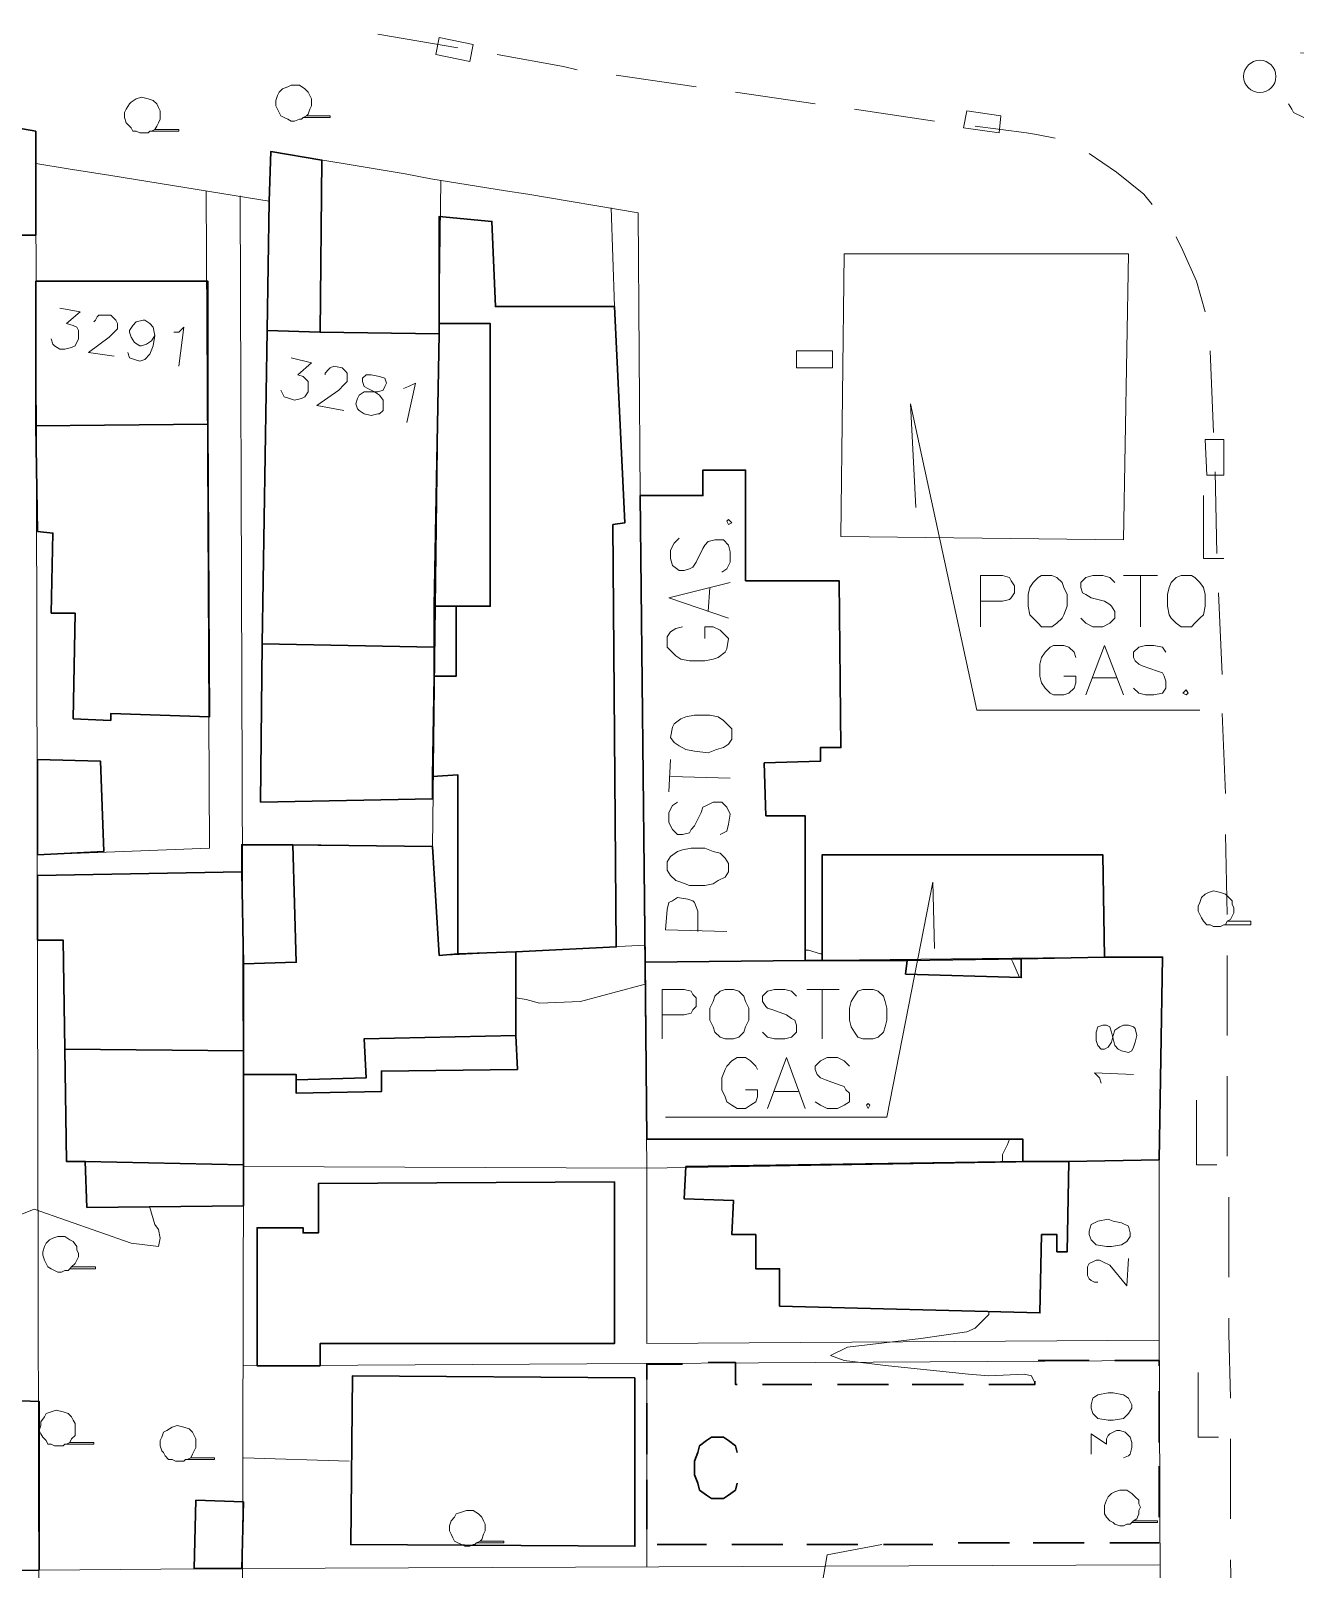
# Model space of a CAD drawing. Extents: x -2391 to 32076, y -11492 to 5852.
# Drawn here: x 4774.1 to 4837.1, y -1596.7 to -1520.2 of the extents above; entities that cross this region are included whole.
import ezdxf

# ---------------------------------------------------------------- set-up
doc = ezdxf.new("R2010")
doc.units = 0
doc.header["$LTSCALE"] = 7
for name, color, linetype in [('ALVE-CT', 3, 'CONTINUOUS'), ('PDF2_A101 - EDIFICACAO', 7, 'CONTINUOUS'), ('PDF2_A103 - PROJECAO_1', 7, 'CONTINUOUS'), ('PDF2_A113 - CONSTRUCAO_2D', 7, 'CONTINUOUS'), ('PDF2_A119 - TELHEIRO', 7, 'CONTINUOUS'), ('PDF2_A123 - N DE PORTA', 7, 'CONTINUOUS'), ('PDF2_A124 - MURO', 7, 'CONTINUOUS'), ('PDF2_A127 - CERCA_ARAME_2D', 7, 'CONTINUOUS'), ('PDF2_B212 - POSTO_COMBUSTIVEL', 7, 'CONTINUOUS'), ('PDF2_C301 - MEIO_FIO_2D', 7, 'CONTINUOUS'), ('PDF2_C317 - BOCA_LOBO', 7, 'CONTINUOUS'), ('PDF2_F602 - ARVORE_ISOLADA', 7, 'CONTINUOUS'), ('PDF2_I903 - POSTE', 7, 'CONTINUOUS'), ('PDF2_M1306 - SETA_INDICADORA_TEXTO', 7, 'CONTINUOUS'), ('PDF2_N1402 - CURVA_INTERMEDIARIA', 7, 'CONTINUOUS'), ('PDF2_N1403 - COTA_DE_APARELHO', 7, 'CONTINUOUS')]:
    doc.layers.add(name, color=color, linetype=linetype)

msp = doc.modelspace()

# ---------------------------------------------------------------- linework, layer by layer
at = {"layer": 'ALVE-CT'}
msp.add_circle((4550.796, -1271.53), 500, dxfattribs=at)
at = {"layer": 'PDF2_A101 - EDIFICACAO', "lineweight": 30}
for points in [[(4774.398, -1525.185), (4774.398, -1530.35), (4773.298, -1530.35), (4773.467, -1551.685), (4769.826, -1551.855), (4769.911, -1555.749), (4771.012, -1555.665), (4771.181, -1560.998), (4764.493, -1561.168), (4764.493, -1552.786), (4765.678, -1552.786), (4765.508, -1543.049), (4766.355, -1543.049), (4766.355, -1530.096), (4764.493, -1530.265), (4764.493, -1525.27), (4769.403, -1526.032), (4769.234, -1529.842), (4771.266, -1529.926), (4771.52, -1524.677)], [(4794.125, -1558.374), (4785.574, -1558.543), (4785.659, -1550.669), (4785.913, -1535.091), (4785.997, -1528.656), (4786.082, -1526.201), (4788.622, -1526.624), (4788.537, -1535.176), (4794.464, -1535.26), (4794.21, -1548.807), (4794.21, -1550.839), (4794.21, -1552.278), (4794.125, -1557.273)], [(4803.1, -1544.743), (4803.269, -1565.74), (4798.274, -1565.994), (4795.395, -1566.078), (4795.395, -1557.188), (4794.125, -1557.273), (4794.21, -1552.278), (4794.464, -1552.278), (4795.311, -1552.278), (4795.311, -1548.807), (4794.21, -1548.807), (4794.464, -1535.26), (4794.464, -1534.752), (4794.464, -1529.418), (4797.089, -1529.672), (4797.258, -1533.906), (4803.184, -1533.906), (4803.692, -1544.658)], [(4782.949, -1539.748), (4783.034, -1554.31), (4778.124, -1554.141), (4778.124, -1554.479), (4776.261, -1554.395), (4776.346, -1549.145), (4775.16, -1549.145), (4775.245, -1545.166), (4774.483, -1545.081), (4774.398, -1539.832), (4774.398, -1532.636), (4782.949, -1532.636)], [(4812.667, -1566.417), (4804.708, -1566.502), (4804.454, -1543.303), (4807.587, -1543.303), (4807.587, -1542.033), (4809.704, -1542.033), (4809.704, -1547.537), (4814.36, -1547.537), (4814.445, -1555.834), (4813.429, -1555.834), (4813.429, -1556.511), (4810.635, -1556.596), (4810.72, -1559.22), (4812.667, -1559.22)], [(4777.785, -1560.998), (4774.483, -1561.168), (4774.483, -1556.427), (4777.616, -1556.511)], [(4794.125, -1560.744), (4794.464, -1566.163), (4795.395, -1566.078), (4798.274, -1565.994), (4798.274, -1570.142), (4798.358, -1571.836), (4791.585, -1571.92), (4791.585, -1572.936), (4787.352, -1573.021), (4787.352, -1572.344), (4787.352, -1572.09), (4784.727, -1572.09), (4784.727, -1570.904), (4784.727, -1566.586), (4784.643, -1562.014), (4784.643, -1560.66), (4787.183, -1560.66)], [(4827.568, -1566.248), (4823.419, -1566.332), (4817.747, -1566.417), (4813.514, -1566.417), (4813.514, -1561.168), (4827.483, -1561.168)], [(4784.643, -1562.014), (4784.727, -1566.586), (4784.727, -1570.904), (4784.727, -1572.09), (4784.727, -1576.577), (4784.727, -1576.661), (4784.727, -1578.609), (4776.938, -1578.693), (4776.854, -1576.407), (4775.922, -1576.407), (4775.838, -1570.82), (4775.753, -1565.401), (4774.483, -1565.401), (4774.483, -1562.184)], [(4825.79, -1576.407), (4823.504, -1576.407), (4823.504, -1575.307), (4804.793, -1575.307), (4804.708, -1566.502), (4812.667, -1566.417), (4813.514, -1566.417), (4817.747, -1566.417), (4817.662, -1567.094), (4823.419, -1567.264), (4823.419, -1566.332), (4827.568, -1566.248), (4830.447, -1566.248), (4830.277, -1576.323)], [(4774.568, -1596.727), (4764.577, -1596.812), (4764.493, -1592.07), (4764.493, -1574.883), (4769.403, -1575.053), (4769.149, -1582.503), (4770.334, -1582.503), (4770.08, -1588.176), (4774.568, -1588.345)], [(4823.504, -1576.407), (4825.79, -1576.407), (4825.705, -1580.895), (4825.197, -1580.895), (4825.197, -1580.048), (4824.435, -1580.048), (4824.351, -1583.943), (4811.397, -1583.604), (4811.397, -1581.741), (4810.212, -1581.741), (4810.212, -1580.048), (4809.026, -1580.048), (4809.111, -1578.355), (4806.656, -1578.27), (4806.74, -1576.661)], [(4803.184, -1577.423), (4803.184, -1585.467), (4788.537, -1585.467), (4788.537, -1586.567), (4785.405, -1586.567), (4785.405, -1579.709), (4787.691, -1579.709), (4787.691, -1579.963), (4788.453, -1579.963), (4788.453, -1577.508)], [(4804.2, -1587.16), (4804.2, -1595.542), (4790.061, -1595.457), (4790.146, -1587.075)], [(4784.643, -1596.642), (4782.272, -1596.642), (4782.357, -1593.256), (4784.727, -1593.34)]]:
    msp.add_lwpolyline(points, close=True, dxfattribs=at)
at = {"layer": 'PDF2_A103 - PROJECAO_1', "lineweight": 30}
for points in [[(4782.949, -1539.748), (4774.398, -1539.832), (4774.398, -1532.636), (4782.949, -1532.636)], [(4788.537, -1535.176), (4794.464, -1535.26), (4794.21, -1548.807), (4794.21, -1550.839), (4785.659, -1550.669), (4785.913, -1535.091)], [(4795.311, -1548.807), (4794.21, -1548.807), (4794.464, -1535.26), (4794.464, -1534.752), (4797.004, -1534.752), (4797.004, -1548.807)], [(4795.395, -1566.078), (4798.274, -1565.994), (4798.274, -1570.142), (4790.739, -1570.312), (4790.823, -1572.259), (4787.352, -1572.344), (4787.352, -1572.09), (4784.727, -1572.09), (4784.727, -1570.904), (4784.727, -1566.586), (4787.352, -1566.502), (4787.183, -1560.66), (4794.125, -1560.744), (4794.464, -1566.163)], [(4784.727, -1570.904), (4784.727, -1572.09), (4784.727, -1576.577), (4776.854, -1576.407), (4775.922, -1576.407), (4775.838, -1570.82)]]:
    msp.add_lwpolyline(points, close=True, dxfattribs=at)
at = {"layer": 'PDF2_A113 - CONSTRUCAO_2D', "lineweight": 30}
for points in [[(4804.793, -1587.245), (4804.793, -1586.483), (4806.571, -1586.483)], [(4807.841, -1586.398), (4809.196, -1586.398), (4809.196, -1587.499), (4809.28, -1587.499)], [(4824.266, -1586.313), (4826.806, -1586.313)], [(4828.076, -1586.313), (4830.277, -1586.313), (4830.277, -1586.567)], [(4810.55, -1587.499), (4813.006, -1587.499)], [(4814.275, -1587.499), (4816.815, -1587.499)], [(4818.001, -1587.499), (4820.541, -1587.499)], [(4821.811, -1587.499), (4824.097, -1587.499), (4824.097, -1587.329)], [(4830.277, -1587.837), (4830.277, -1590.377)], [(4804.793, -1590.97), (4804.793, -1588.43)], [(4809.28, -1590.885), (4809.196, -1590.546), (4808.857, -1590.292), (4808.603, -1590.123), (4808.01, -1590.123), (4807.756, -1590.292), (4807.418, -1590.546), (4807.333, -1590.885), (4807.164, -1591.308), (4807.164, -1591.986), (4807.333, -1592.409), (4807.418, -1592.748), (4807.756, -1593.002), (4808.01, -1593.171), (4808.603, -1593.171), (4808.857, -1593.002), (4809.196, -1592.748), (4809.28, -1592.409)], [(4830.277, -1591.562), (4830.277, -1594.102)], [(4804.793, -1594.695), (4804.793, -1592.24)], [(4807.756, -1595.457), (4805.301, -1595.457)], [(4811.566, -1595.457), (4809.026, -1595.457)], [(4815.291, -1595.457), (4812.752, -1595.457)], [(4819.017, -1595.457), (4816.561, -1595.457)], [(4822.827, -1595.372), (4820.287, -1595.372)], [(4826.552, -1595.372), (4824.012, -1595.372)], [(4830.277, -1595.372), (4827.822, -1595.372)], [(4830.277, -1595.372), (4830.277, -1595.372)]]:
    msp.add_lwpolyline(points, dxfattribs=at)
at = {"layer": 'PDF2_A119 - TELHEIRO', "lineweight": 9}
msp.add_lwpolyline([(4828.753, -1531.281), (4828.499, -1545.505), (4814.445, -1545.335), (4814.614, -1531.281)], close=True, dxfattribs=at)
at = {"layer": 'PDF2_A123 - N DE PORTA', "lineweight": 9}
for points in [[(4775.584, -1533.99), (4776.6, -1534.16), (4775.922, -1534.752), (4776.261, -1534.837), (4776.43, -1534.922), (4776.515, -1535.091), (4776.515, -1535.345), (4776.515, -1535.514), (4776.346, -1535.853), (4776.176, -1535.938), (4775.838, -1536.022), (4775.584, -1536.022), (4775.33, -1535.853), (4775.245, -1535.768), (4775.16, -1535.514)], [(4777.277, -1534.668), (4777.362, -1534.583), (4777.446, -1534.414), (4777.531, -1534.329), (4777.785, -1534.329), (4778.124, -1534.329), (4778.293, -1534.498), (4778.378, -1534.583), (4778.462, -1534.752), (4778.462, -1535.006), (4778.293, -1535.176), (4778.039, -1535.43), (4777.023, -1536.192), (4778.293, -1536.361)], [(4780.325, -1535.345), (4780.156, -1535.599), (4779.902, -1535.768), (4779.648, -1535.853), (4779.563, -1535.853), (4779.309, -1535.684), (4779.14, -1535.43), (4779.055, -1535.176), (4779.055, -1535.091), (4779.224, -1534.837), (4779.394, -1534.668), (4779.732, -1534.583), (4779.817, -1534.583), (4780.071, -1534.752), (4780.24, -1534.922), (4780.325, -1535.345), (4780.24, -1535.853), (4780.071, -1536.276), (4779.817, -1536.53), (4779.563, -1536.615), (4779.309, -1536.53), (4779.055, -1536.446), (4778.97, -1536.192)], [(4781.256, -1535.176), (4781.51, -1535.176), (4781.764, -1534.922), (4781.51, -1536.869)], [(4787.098, -1536.446), (4788.114, -1536.7), (4787.437, -1537.292), (4787.691, -1537.377), (4787.86, -1537.546), (4787.945, -1537.631), (4787.945, -1537.885), (4787.945, -1538.139), (4787.775, -1538.393), (4787.606, -1538.478), (4787.267, -1538.562), (4787.013, -1538.478), (4786.759, -1538.393), (4786.675, -1538.224), (4786.59, -1538.054)], [(4788.791, -1537.292), (4788.791, -1537.208), (4788.961, -1537.038), (4789.045, -1536.954), (4789.215, -1536.869), (4789.638, -1536.954), (4789.807, -1537.123), (4789.892, -1537.208), (4789.892, -1537.462), (4789.892, -1537.631), (4789.723, -1537.8), (4789.469, -1538.054), (4788.368, -1538.816), (4789.723, -1539.07)], [(4792.686, -1537.97), (4792.94, -1537.885), (4793.279, -1537.716), (4792.855, -1539.663)], [(4827.399, -1572.513), (4827.314, -1572.259), (4827.06, -1572.005), (4829.007, -1572.09)], [(4827.229, -1582.419), (4827.06, -1582.419), (4826.891, -1582.334), (4826.806, -1582.249), (4826.721, -1582.08), (4826.721, -1581.657), (4826.806, -1581.487), (4826.975, -1581.403), (4827.145, -1581.318), (4827.314, -1581.318), (4827.483, -1581.403), (4827.822, -1581.572), (4828.669, -1582.588), (4828.753, -1581.233)], [(4826.891, -1590.97), (4826.891, -1589.954), (4827.653, -1590.462), (4827.653, -1590.208), (4827.737, -1590.038), (4827.822, -1589.954), (4828.161, -1589.785), (4828.33, -1589.785), (4828.584, -1589.869), (4828.838, -1590.123), (4828.923, -1590.377), (4828.923, -1590.631), (4828.838, -1590.97), (4828.753, -1591.054), (4828.499, -1591.139)]]:
    msp.add_lwpolyline(points, dxfattribs=at)
for points in [[(4791.077, -1537.292), (4790.823, -1537.292), (4790.654, -1537.462), (4790.654, -1537.631), (4790.739, -1537.885), (4790.908, -1537.97), (4791.247, -1538.139), (4791.501, -1538.308), (4791.67, -1538.562), (4791.67, -1538.732), (4791.67, -1539.07), (4791.501, -1539.24), (4791.416, -1539.24), (4791.077, -1539.324), (4790.739, -1539.24), (4790.485, -1539.07), (4790.4, -1538.986), (4790.315, -1538.732), (4790.4, -1538.478), (4790.485, -1538.308), (4790.739, -1538.139), (4791.077, -1538.139), (4791.416, -1538.139), (4791.67, -1538.054), (4791.755, -1537.885), (4791.839, -1537.716), (4791.755, -1537.462), (4791.501, -1537.377)], [(4827.145, -1570.396), (4827.229, -1570.65), (4827.399, -1570.82), (4827.568, -1570.82), (4827.737, -1570.735), (4827.907, -1570.481), (4827.991, -1570.142), (4828.076, -1569.888), (4828.33, -1569.719), (4828.499, -1569.634), (4828.753, -1569.634), (4829.007, -1569.719), (4829.092, -1569.804), (4829.177, -1570.142), (4829.092, -1570.481), (4829.007, -1570.735), (4828.923, -1570.904), (4828.753, -1570.989), (4828.415, -1570.904), (4828.245, -1570.82), (4828.076, -1570.65), (4827.991, -1570.312), (4827.907, -1569.973), (4827.822, -1569.719), (4827.653, -1569.634), (4827.483, -1569.634), (4827.229, -1569.719), (4827.145, -1569.973)], [(4826.806, -1580.048), (4826.891, -1580.302), (4827.145, -1580.556), (4827.653, -1580.641), (4827.907, -1580.641), (4828.415, -1580.556), (4828.669, -1580.387), (4828.838, -1580.133), (4828.838, -1579.963), (4828.753, -1579.625), (4828.415, -1579.455), (4827.991, -1579.371), (4827.737, -1579.286), (4827.229, -1579.371), (4826.891, -1579.54), (4826.806, -1579.879)], [(4826.891, -1588.684), (4826.975, -1588.938), (4827.229, -1589.192), (4827.737, -1589.277), (4827.991, -1589.277), (4828.499, -1589.192), (4828.753, -1588.938), (4828.923, -1588.684), (4828.923, -1588.515), (4828.753, -1588.176), (4828.499, -1588.007), (4827.991, -1587.922), (4827.737, -1587.922), (4827.229, -1588.007), (4826.975, -1588.176), (4826.891, -1588.515)]]:
    msp.add_lwpolyline(points, close=True, dxfattribs=at)
at = {"layer": 'PDF2_A124 - MURO', "lineweight": 9}
for points in [[(4794.041, -1527.556), (4792.771, -1527.302), (4786.082, -1526.201), (4785.997, -1528.656), (4778.124, -1527.386), (4776.007, -1527.048), (4774.398, -1526.794), (4774.652, -1646.849), (4765.932, -1646.849), (4764.916, -1646.849), (4764.323, -1646.849), (4763.392, -1646.849), (4750.777, -1646.764), (4748.745, -1646.764), (4745.866, -1646.679), (4745.612, -1646.679), (4744.681, -1646.764), (4688.887, -1647.187)], [(4782.865, -1528.148), (4783.034, -1560.829), (4774.483, -1561.168)], [(4794.549, -1527.64), (4794.125, -1560.744), (4784.643, -1560.66)], [(4797.766, -1528.148), (4798.866, -1528.318)], [(4784.727, -1576.661), (4784.558, -1528.402)], [(4803.015, -1528.995), (4803.184, -1533.906)], [(4830.277, -1576.323), (4804.793, -1576.746), (4804.454, -1543.303), (4804.37, -1529.249)], [(4804.708, -1565.655), (4794.464, -1566.163), (4794.125, -1560.744)], [(4804.708, -1566.502), (4827.568, -1566.248), (4830.447, -1566.248), (4830.277, -1576.492), (4830.277, -1582.08), (4830.277, -1584.281), (4830.362, -1606.463), (4830.362, -1609.003), (4830.362, -1616.369), (4830.362, -1617.893), (4830.701, -1626.106), (4830.87, -1630.678)], [(4830.277, -1585.297), (4804.793, -1585.467), (4804.793, -1576.746), (4784.727, -1576.661), (4784.558, -1647.018), (4784.135, -1646.933), (4782.187, -1646.933), (4774.652, -1646.849)], [(4784.727, -1586.567), (4830.277, -1586.313)], [(4804.793, -1586.483), (4804.793, -1596.558)], [(4789.977, -1591.308), (4784.727, -1591.139)], [(4830.277, -1596.473), (4784.643, -1596.642), (4774.568, -1596.727), (4604.052, -1597.15)]]:
    msp.add_lwpolyline(points, dxfattribs=at)
at = {"layer": 'PDF2_A127 - CERCA_ARAME_2D', "lineweight": 9}
for points in [[(4794.041, -1527.556), (4797.766, -1528.148)], [(4798.866, -1528.318), (4804.37, -1529.249)]]:
    msp.add_lwpolyline(points, dxfattribs=at)
at = {"layer": 'PDF2_B212 - POSTO_COMBUSTIVEL', "lineweight": 9}
for points in [[(4808.772, -1544.573), (4808.857, -1544.743), (4809.026, -1544.658), (4808.857, -1544.489)], [(4824.435, -1547.283), (4824.266, -1547.367), (4824.012, -1547.621), (4823.843, -1547.875), (4823.758, -1548.214), (4823.758, -1548.807), (4823.843, -1549.23), (4824.012, -1549.399), (4824.266, -1549.653), (4824.435, -1549.823), (4824.943, -1549.823), (4825.197, -1549.653), (4825.451, -1549.399), (4825.536, -1549.23), (4825.705, -1548.807), (4825.705, -1548.214), (4825.536, -1547.875), (4825.451, -1547.621), (4825.197, -1547.367), (4824.943, -1547.283)], [(4831.378, -1547.283), (4831.124, -1547.367), (4830.87, -1547.621), (4830.785, -1547.875), (4830.701, -1548.214), (4830.701, -1548.807), (4830.785, -1549.23), (4830.87, -1549.399), (4831.124, -1549.653), (4831.378, -1549.823), (4831.886, -1549.823), (4832.055, -1549.653), (4832.309, -1549.399), (4832.478, -1549.23), (4832.563, -1548.807), (4832.563, -1548.214), (4832.478, -1547.875), (4832.309, -1547.621), (4832.055, -1547.367), (4831.886, -1547.283)], [(4831.632, -1552.955), (4831.462, -1553.125), (4831.632, -1553.209), (4831.716, -1553.125)], [(4805.978, -1555.326), (4806.148, -1555.58), (4806.402, -1555.749), (4806.74, -1555.919), (4807.164, -1556.003), (4807.841, -1556.088), (4808.264, -1555.919), (4808.603, -1555.834), (4808.857, -1555.665), (4809.026, -1555.411), (4809.026, -1554.903), (4808.857, -1554.733), (4808.603, -1554.479), (4808.349, -1554.31), (4807.926, -1554.225), (4807.164, -1554.225), (4806.74, -1554.31), (4806.486, -1554.395), (4806.148, -1554.649), (4806.063, -1554.818)], [(4805.809, -1561.93), (4805.978, -1562.184), (4806.232, -1562.438), (4806.486, -1562.522), (4806.91, -1562.692), (4807.672, -1562.692), (4808.095, -1562.607), (4808.349, -1562.438), (4808.688, -1562.268), (4808.857, -1562.014), (4808.857, -1561.591), (4808.688, -1561.337), (4808.434, -1561.083), (4808.095, -1560.998), (4807.672, -1560.829), (4806.994, -1560.829), (4806.571, -1560.914), (4806.317, -1560.998), (4805.978, -1561.252), (4805.809, -1561.506)], [(4808.688, -1567.856), (4808.434, -1567.941), (4808.18, -1568.195), (4808.095, -1568.449), (4807.926, -1568.788), (4807.926, -1569.38), (4808.095, -1569.719), (4808.18, -1569.973), (4808.434, -1570.227), (4808.688, -1570.312), (4809.111, -1570.312), (4809.365, -1570.227), (4809.619, -1569.973), (4809.704, -1569.719), (4809.873, -1569.38), (4809.873, -1568.788), (4809.704, -1568.449), (4809.619, -1568.195), (4809.365, -1567.941), (4809.111, -1567.856)], [(4815.545, -1567.856), (4815.291, -1567.941), (4815.122, -1568.195), (4814.953, -1568.449), (4814.868, -1568.788), (4814.868, -1569.38), (4814.953, -1569.719), (4815.122, -1569.973), (4815.291, -1570.227), (4815.545, -1570.312), (4816.053, -1570.312), (4816.307, -1570.227), (4816.561, -1569.973), (4816.646, -1569.719), (4816.731, -1569.38), (4816.731, -1568.788), (4816.646, -1568.449), (4816.561, -1568.195), (4816.307, -1567.941), (4816.053, -1567.856)], [(4815.799, -1573.529), (4815.715, -1573.613), (4815.799, -1573.783), (4815.884, -1573.613)]]:
    msp.add_lwpolyline(points, close=True, dxfattribs=at)
for points in [[(4806.402, -1545.42), (4806.148, -1545.674), (4805.978, -1546.013), (4805.978, -1546.436), (4806.063, -1546.775), (4806.402, -1547.029), (4806.656, -1547.029), (4806.91, -1546.944), (4807.079, -1546.859), (4807.248, -1546.605), (4807.587, -1545.928), (4807.672, -1545.759), (4807.841, -1545.589), (4808.18, -1545.505), (4808.603, -1545.505), (4808.857, -1545.759), (4808.942, -1546.097), (4808.942, -1546.605), (4808.772, -1546.944), (4808.518, -1547.113)], [(4821.387, -1549.823), (4821.387, -1547.283), (4822.488, -1547.283), (4822.827, -1547.367), (4822.911, -1547.537), (4823.081, -1547.791), (4823.081, -1548.129), (4822.911, -1548.383), (4822.827, -1548.468), (4822.488, -1548.553), (4821.387, -1548.553)], [(4828.076, -1547.621), (4827.822, -1547.367), (4827.483, -1547.283), (4826.975, -1547.283), (4826.637, -1547.367), (4826.383, -1547.621), (4826.383, -1547.875), (4826.467, -1548.129), (4826.637, -1548.214), (4826.891, -1548.383), (4827.568, -1548.553), (4827.822, -1548.722), (4827.907, -1548.807), (4828.076, -1549.061), (4828.076, -1549.399), (4827.822, -1549.653), (4827.483, -1549.823), (4826.975, -1549.823), (4826.637, -1549.653), (4826.383, -1549.399)], [(4828.499, -1547.283), (4830.193, -1547.283)], [(4829.346, -1547.283), (4829.346, -1549.823)], [(4808.857, -1549.399), (4805.894, -1548.383), (4808.942, -1547.621)], [(4807.841, -1549.061), (4807.926, -1547.875)], [(4806.571, -1549.823), (4806.232, -1549.907), (4805.978, -1550.077), (4805.809, -1550.331), (4805.809, -1550.839), (4805.978, -1551.008), (4806.232, -1551.262), (4806.486, -1551.431), (4806.91, -1551.516), (4807.672, -1551.516), (4808.095, -1551.431), (4808.349, -1551.347), (4808.688, -1551.093), (4808.772, -1550.923), (4808.857, -1550.415), (4808.688, -1550.246), (4808.434, -1549.992), (4808.095, -1549.823), (4807.672, -1549.823), (4807.672, -1550.415)], [(4826.129, -1551.347), (4826.044, -1551.093), (4825.79, -1550.839), (4825.536, -1550.754), (4825.028, -1550.754), (4824.859, -1550.839), (4824.605, -1551.093), (4824.435, -1551.347), (4824.351, -1551.685), (4824.351, -1552.278), (4824.435, -1552.617), (4824.605, -1552.871), (4824.859, -1553.125), (4825.028, -1553.209), (4825.536, -1553.209), (4825.79, -1553.125), (4826.044, -1552.871), (4826.129, -1552.617), (4826.129, -1552.278), (4825.536, -1552.278)], [(4826.637, -1553.209), (4827.568, -1550.754), (4828.499, -1553.209)], [(4830.616, -1551.093), (4830.447, -1550.839), (4830.023, -1550.754), (4829.6, -1550.754), (4829.261, -1550.839), (4829.007, -1551.093), (4829.007, -1551.347), (4829.092, -1551.516), (4829.261, -1551.685), (4829.431, -1551.77), (4830.193, -1552.024), (4830.447, -1552.109), (4830.531, -1552.278), (4830.616, -1552.532), (4830.616, -1552.871), (4830.447, -1553.125), (4830.023, -1553.209), (4829.6, -1553.209), (4829.261, -1553.125), (4829.007, -1552.871)], [(4826.975, -1552.363), (4828.161, -1552.363)], [(4805.894, -1558.035), (4805.978, -1556.427)], [(4805.978, -1557.273), (4808.942, -1557.358)], [(4806.317, -1558.543), (4806.063, -1558.712), (4805.894, -1559.051), (4805.894, -1559.559), (4806.063, -1559.898), (4806.317, -1560.152), (4806.571, -1560.152), (4806.91, -1560.067), (4806.994, -1559.898), (4807.164, -1559.728), (4807.502, -1559.051), (4807.587, -1558.797), (4807.756, -1558.712), (4808.095, -1558.543), (4808.518, -1558.543), (4808.772, -1558.797), (4808.942, -1559.136), (4808.857, -1559.644), (4808.772, -1559.982), (4808.434, -1560.152)], [(4808.772, -1564.978), (4805.724, -1564.893), (4805.809, -1563.877), (4805.894, -1563.538), (4806.063, -1563.454), (4806.317, -1563.284), (4806.825, -1563.369), (4807.079, -1563.454), (4807.164, -1563.538), (4807.333, -1563.962), (4807.333, -1564.978)], [(4805.555, -1570.312), (4805.555, -1567.856), (4806.656, -1567.856), (4806.994, -1567.941), (4807.079, -1568.11), (4807.248, -1568.28), (4807.248, -1568.703), (4807.079, -1568.872), (4806.994, -1569.042), (4806.656, -1569.126), (4805.555, -1569.126)], [(4812.244, -1568.195), (4811.99, -1567.941), (4811.651, -1567.856), (4811.143, -1567.856), (4810.804, -1567.941), (4810.55, -1568.195), (4810.55, -1568.449), (4810.72, -1568.703), (4810.804, -1568.788), (4811.058, -1568.872), (4811.736, -1569.126), (4811.99, -1569.296), (4812.159, -1569.38), (4812.244, -1569.634), (4812.244, -1569.973), (4811.99, -1570.227), (4811.651, -1570.312), (4811.143, -1570.312), (4810.804, -1570.227), (4810.55, -1569.973)], [(4812.752, -1567.856), (4814.36, -1567.856)], [(4813.514, -1567.856), (4813.514, -1570.312)], [(4810.296, -1571.836), (4810.212, -1571.666), (4809.958, -1571.412), (4809.704, -1571.243), (4809.28, -1571.243), (4809.026, -1571.412), (4808.772, -1571.666), (4808.688, -1571.836), (4808.518, -1572.259), (4808.518, -1572.852), (4808.688, -1573.19), (4808.772, -1573.444), (4809.026, -1573.613), (4809.28, -1573.783), (4809.704, -1573.783), (4809.958, -1573.613), (4810.212, -1573.444), (4810.296, -1573.19), (4810.296, -1572.852), (4809.704, -1572.852)], [(4810.804, -1573.783), (4811.736, -1571.243), (4812.667, -1573.783)], [(4814.868, -1571.666), (4814.614, -1571.412), (4814.275, -1571.243), (4813.768, -1571.243), (4813.429, -1571.412), (4813.175, -1571.666), (4813.175, -1571.836), (4813.26, -1572.09), (4813.429, -1572.259), (4813.683, -1572.344), (4814.36, -1572.598), (4814.614, -1572.682), (4814.699, -1572.852), (4814.868, -1573.021), (4814.868, -1573.444), (4814.614, -1573.613), (4814.275, -1573.783), (4813.768, -1573.783), (4813.429, -1573.613), (4813.175, -1573.444)], [(4811.143, -1572.936), (4812.328, -1572.936)]]:
    msp.add_lwpolyline(points, dxfattribs=at)
at = {"layer": 'PDF2_C301 - MEIO_FIO_2D', "lineweight": 9}
for points in [[(4795.395, -1521.037), (4791.416, -1520.359)], [(4801.322, -1522.137), (4800.644, -1521.968), (4797.343, -1521.375)], [(4807.248, -1522.984), (4803.269, -1522.391)], [(4813.175, -1523.831), (4809.196, -1523.238)], [(4819.101, -1524.677), (4815.122, -1524.084)], [(4825.113, -1525.524), (4824.181, -1525.354), (4823.673, -1525.27), (4821.133, -1524.931)], [(4829.939, -1528.826), (4829.515, -1528.318), (4828.161, -1527.217), (4826.806, -1526.286)], [(4832.563, -1534.16), (4832.14, -1532.636), (4831.462, -1531.112), (4831.124, -1530.434)], [(4832.986, -1540.171), (4832.817, -1536.107)], [(4833.156, -1546.182), (4833.071, -1542.118)], [(4833.41, -1552.193), (4833.24, -1548.129)], [(4833.579, -1558.12), (4833.41, -1554.141)], [(4833.664, -1564.131), (4833.579, -1560.152)], [(4833.664, -1570.142), (4833.664, -1566.163)], [(4833.664, -1576.153), (4833.664, -1572.174)], [(4833.748, -1582.165), (4833.748, -1578.185)], [(4833.833, -1588.176), (4833.748, -1584.959), (4833.748, -1584.197)], [(4833.833, -1594.187), (4833.833, -1590.208)], [(4833.918, -1600.198), (4833.833, -1596.219)]]:
    msp.add_lwpolyline(points, dxfattribs=at)
at = {"layer": 'PDF2_C317 - BOCA_LOBO', "lineweight": 9}
for points in [[(4794.295, -1521.375), (4795.988, -1521.714), (4796.157, -1520.867), (4794.464, -1520.529)], [(4820.541, -1525.016), (4822.319, -1525.27), (4822.403, -1524.423), (4820.71, -1524.169)], [(4812.244, -1536.954), (4814.022, -1536.954), (4814.022, -1536.107), (4812.244, -1536.107)], [(4832.563, -1540.509), (4832.648, -1542.287), (4833.494, -1542.287), (4833.494, -1540.509)]]:
    msp.add_lwpolyline(points, close=True, dxfattribs=at)
at = {"layer": 'PDF2_F602 - ARVORE_ISOLADA', "lineweight": 9}
for points in [[(4787.86, -1524.423), (4787.691, -1524.508), (4787.606, -1524.592), (4787.521, -1524.592), (4787.267, -1524.677), (4787.098, -1524.677), (4786.929, -1524.592), (4786.759, -1524.508), (4786.59, -1524.423), (4786.505, -1524.254), (4786.421, -1524.084), (4786.336, -1523.915), (4786.336, -1523.661), (4786.421, -1523.407), (4786.505, -1523.238), (4786.675, -1523.069), (4786.929, -1522.984), (4787.098, -1522.899), (4787.521, -1522.899), (4787.775, -1523.069), (4787.945, -1523.238), (4788.029, -1523.407), (4788.114, -1523.577), (4788.114, -1523.746), (4788.114, -1523.915), (4788.029, -1524.084), (4787.945, -1524.338), (4787.86, -1524.423), (4787.691, -1524.508), (4789.045, -1524.508), (4789.045, -1524.423)], [(4780.325, -1525.1), (4780.156, -1525.185), (4780.071, -1525.185), (4779.986, -1525.27), (4779.817, -1525.27), (4779.563, -1525.27), (4779.394, -1525.185), (4779.224, -1525.185), (4779.14, -1525.016), (4778.97, -1524.846), (4778.886, -1524.762), (4778.801, -1524.508), (4778.801, -1524.254), (4778.886, -1524.084), (4779.055, -1523.831), (4779.14, -1523.746), (4779.394, -1523.577), (4779.648, -1523.492), (4779.986, -1523.577), (4780.24, -1523.661), (4780.41, -1523.831), (4780.494, -1524), (4780.579, -1524.169), (4780.579, -1524.338), (4780.579, -1524.592), (4780.494, -1524.762), (4780.41, -1524.931), (4780.325, -1525.1), (4780.156, -1525.185), (4781.51, -1525.185), (4781.51, -1525.1)], [(4833.664, -1564.47), (4833.579, -1564.639), (4833.494, -1564.639), (4833.325, -1564.724), (4833.156, -1564.724), (4832.986, -1564.724), (4832.817, -1564.639), (4832.648, -1564.639), (4832.478, -1564.47), (4832.394, -1564.3), (4832.309, -1564.131), (4832.224, -1563.962), (4832.224, -1563.708), (4832.309, -1563.538), (4832.394, -1563.284), (4832.563, -1563.115), (4832.732, -1563.03), (4832.986, -1562.946), (4833.325, -1563.03), (4833.579, -1563.115), (4833.748, -1563.284), (4833.918, -1563.454), (4833.918, -1563.623), (4834.002, -1563.792), (4834.002, -1564.046), (4833.918, -1564.216), (4833.833, -1564.385), (4833.664, -1564.47), (4833.579, -1564.639), (4834.849, -1564.639), (4834.849, -1564.47)], [(4776.176, -1581.657), (4776.092, -1581.741), (4776.007, -1581.826), (4775.838, -1581.826), (4775.668, -1581.911), (4775.499, -1581.911), (4775.33, -1581.826), (4775.16, -1581.741), (4774.991, -1581.657), (4774.906, -1581.487), (4774.822, -1581.318), (4774.737, -1581.064), (4774.737, -1580.895), (4774.822, -1580.641), (4774.906, -1580.471), (4775.076, -1580.302), (4775.245, -1580.217), (4775.499, -1580.133), (4775.838, -1580.133), (4776.092, -1580.302), (4776.261, -1580.387), (4776.43, -1580.641), (4776.43, -1580.81), (4776.515, -1580.979), (4776.515, -1581.149), (4776.43, -1581.318), (4776.346, -1581.487), (4776.176, -1581.657), (4776.092, -1581.741), (4777.362, -1581.741), (4777.362, -1581.657)], [(4776.092, -1590.377), (4775.922, -1590.462), (4775.838, -1590.462), (4775.753, -1590.546), (4775.584, -1590.546), (4775.33, -1590.546), (4775.16, -1590.462), (4774.991, -1590.462), (4774.906, -1590.292), (4774.737, -1590.123), (4774.652, -1589.954), (4774.568, -1589.785), (4774.652, -1589.531), (4774.652, -1589.361), (4774.822, -1589.107), (4774.906, -1588.938), (4775.16, -1588.853), (4775.414, -1588.769), (4775.753, -1588.853), (4776.007, -1588.938), (4776.176, -1589.107), (4776.261, -1589.277), (4776.346, -1589.446), (4776.346, -1589.615), (4776.346, -1589.869), (4776.346, -1590.038), (4776.176, -1590.208), (4776.092, -1590.377), (4775.922, -1590.462), (4777.277, -1590.462), (4777.277, -1590.377)], [(4782.103, -1591.139), (4781.933, -1591.224), (4781.849, -1591.224), (4781.764, -1591.308), (4781.51, -1591.308), (4781.341, -1591.308), (4781.172, -1591.224), (4781.002, -1591.224), (4780.833, -1591.054), (4780.748, -1590.885), (4780.664, -1590.8), (4780.579, -1590.546), (4780.579, -1590.292), (4780.664, -1590.123), (4780.748, -1589.869), (4780.918, -1589.785), (4781.172, -1589.615), (4781.425, -1589.531), (4781.764, -1589.615), (4782.018, -1589.7), (4782.187, -1589.869), (4782.272, -1590.038), (4782.357, -1590.208), (4782.357, -1590.377), (4782.357, -1590.631), (4782.272, -1590.8), (4782.187, -1590.97), (4782.103, -1591.139), (4781.933, -1591.224), (4783.288, -1591.224), (4783.288, -1591.139)], [(4829.007, -1594.272), (4828.923, -1594.356), (4828.838, -1594.441), (4828.669, -1594.441), (4828.499, -1594.526), (4828.33, -1594.526), (4828.076, -1594.441), (4827.991, -1594.356), (4827.822, -1594.272), (4827.653, -1594.102), (4827.568, -1593.933), (4827.568, -1593.764), (4827.568, -1593.51), (4827.653, -1593.256), (4827.737, -1593.086), (4827.907, -1592.917), (4828.076, -1592.832), (4828.33, -1592.748), (4828.669, -1592.748), (4828.923, -1592.917), (4829.092, -1593.086), (4829.261, -1593.256), (4829.261, -1593.425), (4829.346, -1593.594), (4829.261, -1593.764), (4829.261, -1593.933), (4829.177, -1594.187), (4829.007, -1594.272), (4828.923, -1594.356), (4830.193, -1594.356), (4830.193, -1594.272)], [(4796.496, -1595.288), (4796.327, -1595.372), (4796.242, -1595.457), (4796.157, -1595.457), (4795.988, -1595.542), (4795.734, -1595.542), (4795.565, -1595.457), (4795.395, -1595.372), (4795.226, -1595.288), (4795.141, -1595.118), (4795.057, -1594.949), (4794.972, -1594.78), (4794.972, -1594.526), (4795.057, -1594.272), (4795.226, -1594.102), (4795.311, -1593.933), (4795.565, -1593.848), (4795.819, -1593.764), (4796.157, -1593.764), (4796.411, -1593.933), (4796.581, -1594.102), (4796.665, -1594.272), (4796.75, -1594.441), (4796.75, -1594.61), (4796.75, -1594.78), (4796.665, -1594.949), (4796.581, -1595.203), (4796.496, -1595.288), (4796.327, -1595.372), (4797.681, -1595.372), (4797.681, -1595.288)]]:
    msp.add_lwpolyline(points, close=True, dxfattribs=at)
at = {"layer": 'PDF2_I903 - POSTE', "lineweight": 9}
for points in [[(4833.494, -1546.436), (4832.478, -1546.436), (4832.478, -1543.303)], [(4833.156, -1576.577), (4832.14, -1576.577), (4832.14, -1573.36)], [(4833.24, -1590.123), (4832.224, -1590.123), (4832.224, -1586.906)]]:
    msp.add_lwpolyline(points, dxfattribs=at)
at = {"layer": 'PDF2_M1306 - SETA_INDICADORA_TEXTO', "lineweight": 9}
for points in [[(4832.309, -1553.971), (4821.218, -1553.971), (4817.916, -1538.732), (4818.17, -1543.896)], [(4805.724, -1574.206), (4816.731, -1574.206), (4819.017, -1562.522), (4819.101, -1565.824)]]:
    msp.add_lwpolyline(points, dxfattribs=at)
at = {"layer": 'PDF2_N1402 - CURVA_INTERMEDIARIA', "lineweight": 9}
for points in [[(4813.514, -1566.078), (4813.429, -1566.078), (4812.836, -1565.909), (4812.667, -1565.909)], [(4823.335, -1567.264), (4822.996, -1566.502), (4822.911, -1566.332)], [(4804.708, -1567.602), (4801.491, -1568.449), (4799.459, -1568.534), (4798.782, -1568.364), (4798.274, -1568.28)], [(4822.488, -1576.407), (4822.488, -1576.069), (4822.742, -1575.561), (4822.827, -1575.307)], [(4780.071, -1578.693), (4780.325, -1579.54), (4780.494, -1579.794), (4780.579, -1580.217), (4780.494, -1580.641), (4779.14, -1580.471), (4774.314, -1578.778), (4771.181, -1580.048), (4770.25, -1582.503)], [(4824.097, -1587.414), (4823.927, -1587.075), (4823.589, -1586.991), (4821.811, -1587.075), (4820.795, -1586.991), (4816.815, -1586.567), (4814.614, -1586.313), (4813.937, -1586.059), (4814.783, -1585.636), (4818.424, -1585.213), (4820.71, -1584.874), (4821.133, -1584.705), (4821.811, -1584.027), (4821.811, -1583.858)], [(4828.923, -1609.681), (4828.923, -1609.511), (4827.653, -1604.686), (4827.653, -1603.585), (4828.753, -1602.992), (4826.298, -1602.569), (4825.367, -1602.146), (4825.028, -1602.061), (4824.689, -1601.976), (4823.419, -1603.077), (4822.827, -1603.331), (4820.71, -1603.162), (4820.202, -1603.162), (4817.493, -1602.654), (4812.836, -1601.807), (4811.058, -1600.876), (4811.397, -1599.606), (4811.736, -1599.267), (4813.514, -1597.404), (4813.768, -1595.965), (4816.477, -1595.457)]]:
    msp.add_lwpolyline(points, dxfattribs=at)
at = {"layer": 'PDF2_N1403 - COTA_DE_APARELHO', "lineweight": 9}
msp.add_lwpolyline([(4837.304, -1521.291), (4838.913, -1521.375), (4837.897, -1522.561), (4838.405, -1522.561), (4838.659, -1522.73), (4838.828, -1522.899), (4838.913, -1523.407), (4838.913, -1523.746), (4838.659, -1524.169), (4838.32, -1524.423), (4837.897, -1524.508), (4837.474, -1524.508), (4836.966, -1524.254), (4836.881, -1524.084), (4836.712, -1523.831)], dxfattribs=at)
msp.add_circle((4835.286, -1522.46), 0.804, dxfattribs=at)

doc.saveas('drawing.dxf')
